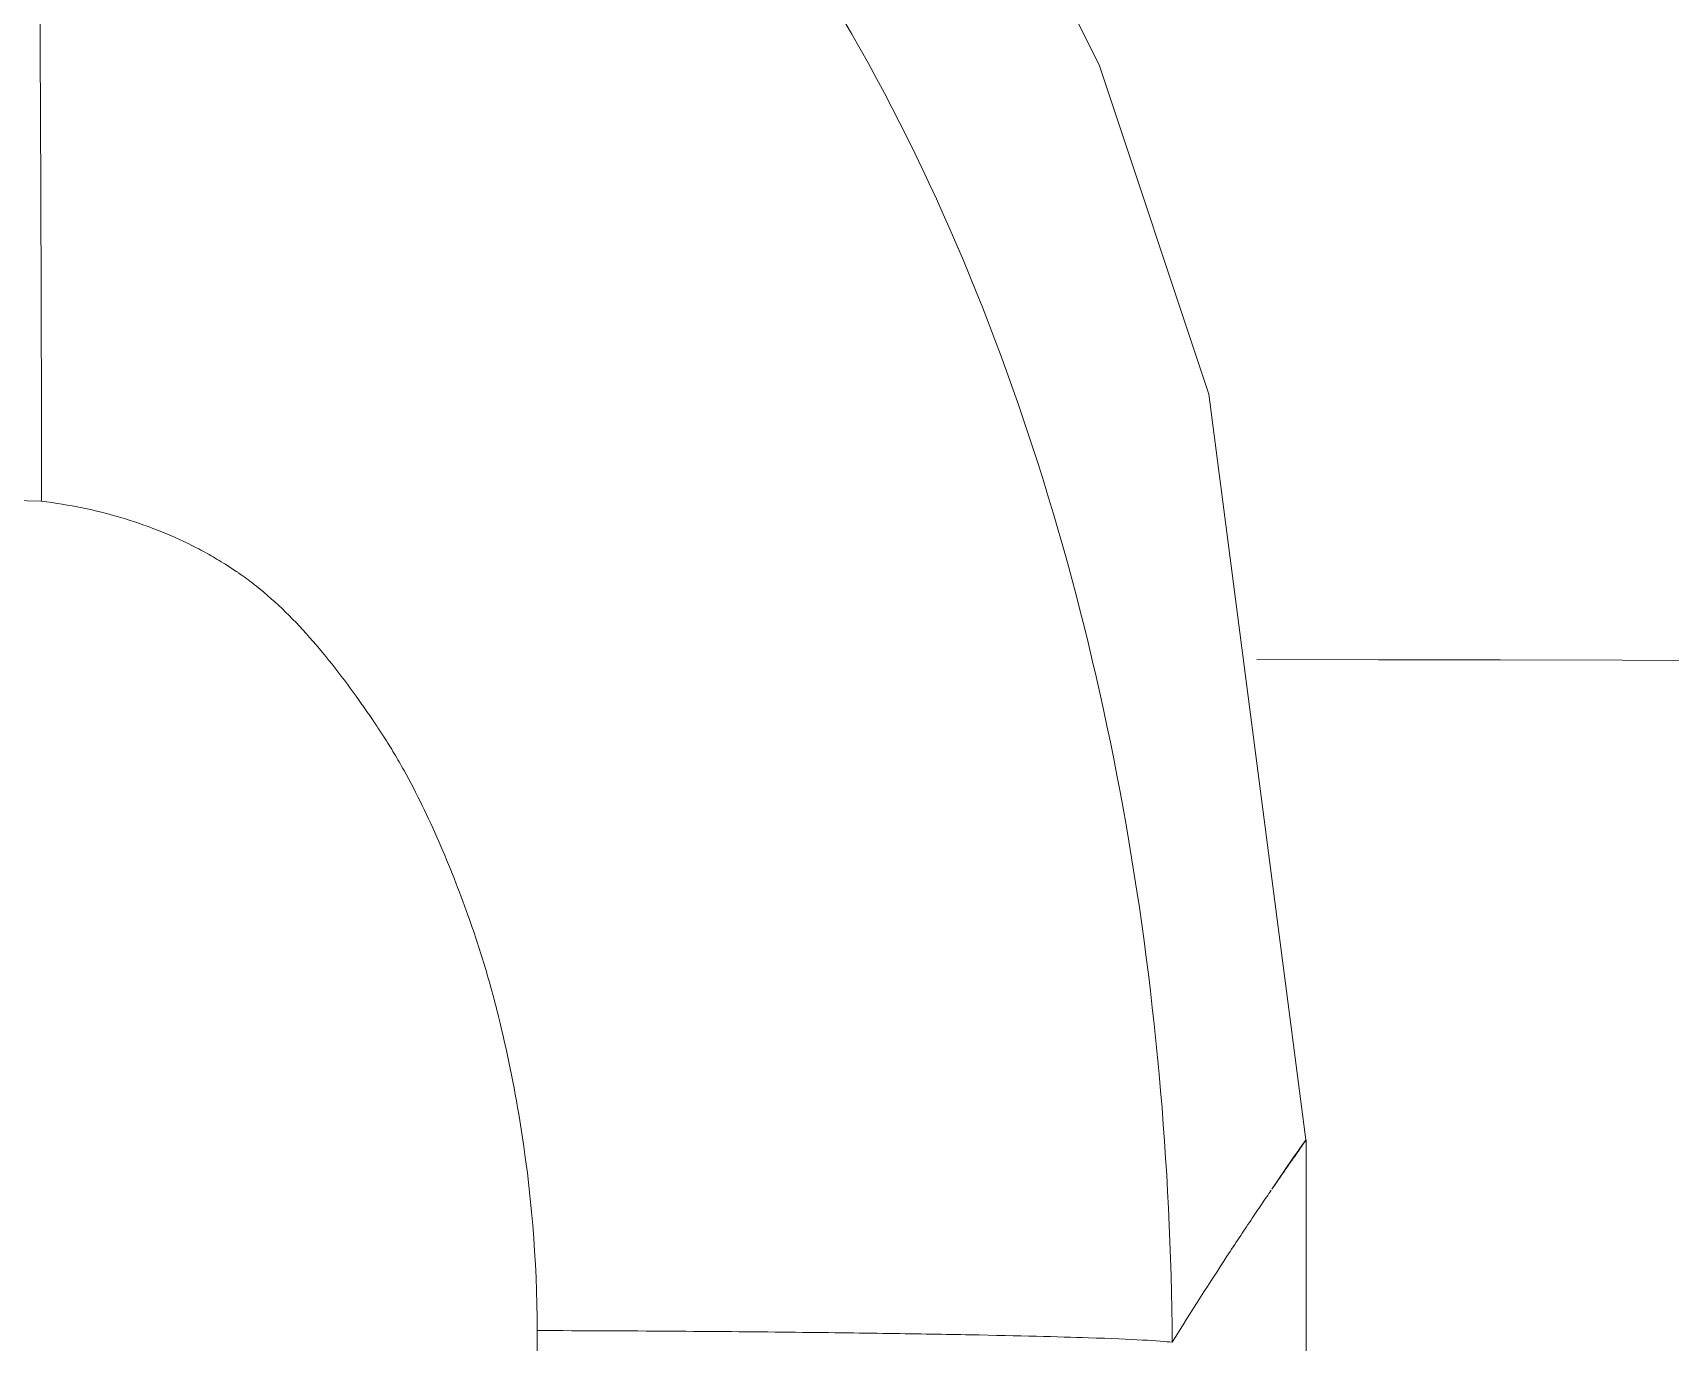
# Model space of a CAD drawing. Header units: millimetres. Extents: x 1680 to 166026, y 35966 to 91121.
# Drawn here: x 98649.2 to 98708.9, y 56935.5 to 56983.2 of the extents above; entities that cross this region are included whole.
import ezdxf

# ---------------------------------------------------------------- set-up
doc = ezdxf.new("R2010")
doc.units = ezdxf.units.MM
doc.linetypes.add('IMPORT-ACAD_ISO03W100', pattern=[762, 304.8, -457.2])
doc.layers.add('A-GENM', color=13, linetype='Continuous', lineweight=18)
doc.layers.add('G-IMPT', color=8, linetype='Continuous', lineweight=18)

# ---------------------------------------------------------------- blocks, each defined once
blk = doc.blocks.new('Furniture_Sofas-Armchairs_Fritz-Hansen_Alphabet-SofaT-Series-PL300-3 - Default-V23-mebel yerləşmə planı')
at = {"layer": 'A-GENM', "color": 253, "linetype": 'IMPORT-ACAD_ISO03W100'}
for points, knots in [([(-1461.314, 745.285), (-1461.259, 768.943), (-1461.058, 840.671), (-1460.756, 912.401), (-1460.527, 960.47)], [0.7015738, 0.7015738, 0.7015738, 0.7015738, 0.8, 1, 1, 1, 1]), ([(-1443.757, 747.045), (-1443.813, 747.086), (-1443.819, 747.1), (-1443.507, 746.882), (-1442.902, 746.457), (-1442.348, 746.072), (-1442.044, 745.864)], [0.5, 0.5, 0.5, 0.5, 0.5625, 0.625, 0.6875, 0.7453796, 0.7453796, 0.7453796, 0.7453796]), ([(-1441.971, 745.813), (-1441.64, 745.587), (-1440.904, 745.088), (-1439.151, 743.926), (-1437.568, 742.913), (-1436.427, 742.205)], [0.75, 0.75, 0.75, 0.75, 0.8125, 0.875, 0.999941, 0.999941, 0.999941, 0.999941]), ([(-1436.427, 742.205), (-1439.672, 742.185), (-1446.214, 741.867), (-1455.91, 740.563), (-1465.483, 738.38), (-1474.783, 735.239), (-1483.679, 731.048), (-1491.883, 725.62), (-1498.984, 718.8), (-1504.19, 710.363), (-1505.61, 703.997), (-1505.667, 700.693)], [0, 0, 0, 0, 0.1111111, 0.2222222, 0.3333333, 0.4444444, 0.5555556, 0.6666667, 0.7777778, 0.8888889, 0.9999999, 0.9999999, 0.9999999, 0.9999999]), ([(-1436.853, 719.068), (-1436.848, 720.763), (-1436.832, 723.983), (-1436.794, 728.365), (-1436.749, 731.982), (-1436.681, 735.922), (-1436.573, 740.182), (-1436.481, 741.733), (-1436.427, 742.205)], [0, 0, 0, 0, 0.1111111, 0.2222222, 0.3333333, 0.4444444, 0.6666667, 1, 1, 1, 1]), ([(-1436.853, 719.068), (-1439.433, 719.068), (-1443.243, 718.746), (-1447.674, 717.845), (-1450.174, 717.168), (-1452.297, 716.461), (-1454.687, 715.522), (-1456.864, 714.475), (-1458.195, 713.684), (-1458.79, 713.296), (-1459.181, 713.03), (-1460.266, 712.281), (-1462.032, 710.941), (-1463.57, 709.403), (-1464.339, 708.381), (-1464.597, 708), (-1464.969, 707.421), (-1465.703, 706.119), (-1466.56, 703.944), (-1466.955, 702.023), (-1467.08, 701.016)], [0, 0, 0, 0, 0.2, 0.3, 0.35, 0.4, 0.475, 0.55, 0.5875, 0.596875, 0.60625, 0.625, 0.7, 0.775, 0.79375, 0.803125, 0.8125, 0.85, 0.925, 0.9999997, 0.9999997, 0.9999997, 0.9999997]), ([(-1505.665, 700.693), (-1505.401, 700.709), (-1504.598, 700.74), (-1501.967, 700.8), (-1496.917, 700.871), (-1488.45, 700.942), (-1478.241, 700.993), (-1470.814, 701.011), (-1467.08, 701.016)], [0.0001339, 0.0001339, 0.0001339, 0.0001339, 0.1, 0.2, 0.4, 0.6, 0.8, 1, 1, 1, 1]), ([(-1467.08, 701.016), (-1467.819, 670.989), (-1469.177, 610.931), (-1470.867, 520.829), (-1472.186, 430.715), (-1473.015, 340.591), (-1473.025, 250.461), (-1472.088, 145.315), (-1470.072, 25.168), (-1468.117, -64.924), (-1467.078, -109.965)], [0, 0, 0, 0, 0.111111, 0.222222, 0.333333, 0.444444, 0.555556, 0.666667, 0.833333, 1, 1, 1, 1])]:
    blk.add_open_spline(points, degree=3, knots=knots, dxfattribs=at)
for points in [[(-1442.011, 745.838), (-1443.289, 746.697), (-1443.802, 747.075), (-1443.777, 747.059)], [(-1383.772, 719.301), (-1401.475, 719.276), (-1419.175, 719.2), (-1436.853, 719.068)]]:
    blk.add_open_spline(points, degree=3, dxfattribs=at)
at = {"layer": 'G-IMPT'}
blk.add_line((-1443.801, 747.082), (-1297.151, 747.082), dxfattribs=at)
at = {"layer": 'G-IMPT', "flags": 128}
blk.add_lwpolyline([(-1443.8, 747.072), (-1470.983, 743.54), (-1482.988, 739.54), (-1493.403, 734.297), (-1501.633, 728.251), (-1507.731, 721.645), (-1511.603, 714.928), (-1513.216, 709.879), (-1513.793, 705.117)], dxfattribs=at)

msp = doc.modelspace()

# ---------------------------------------------------------------- block references
at = {"layer": 'A-GENM', "color": 253, "linetype": 'IMPORT-ACAD_ISO03W100', "rotation": 270.0000000000002}
msp.add_blockref('Furniture_Sofas-Armchairs_Fritz-Hansen_Alphabet-SofaT-Series-PL300-3 - Default-V23-mebel yerləşmə planı', (97948.549, 55499.056), dxfattribs=at)

doc.saveas('drawing.dxf')
